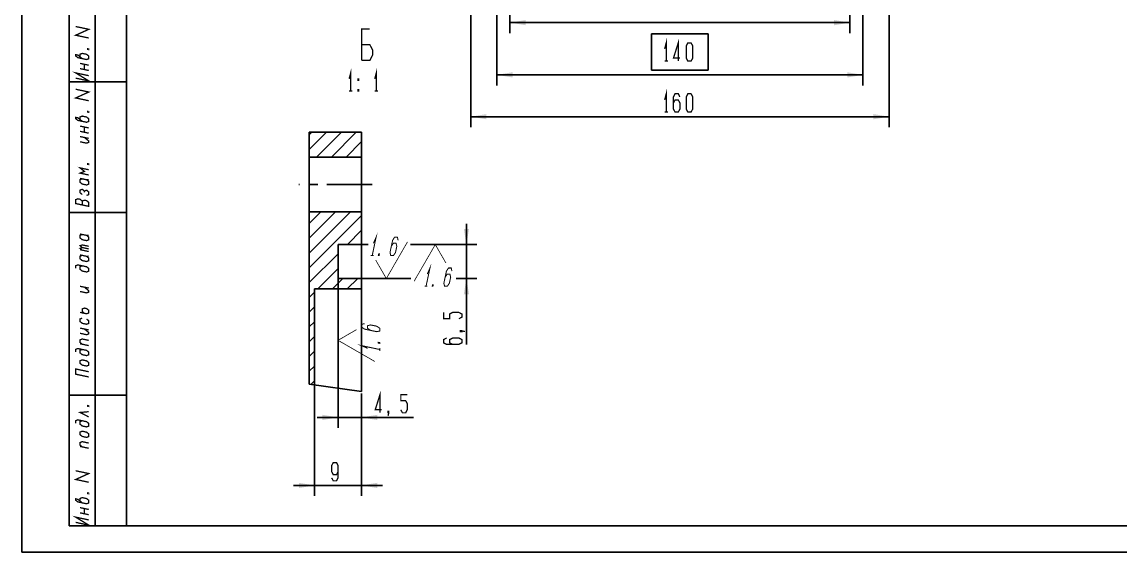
# Model space of a CAD drawing. Header units: millimetres. Extents: x 0 to 420, y 0 to 297.
# Drawn here: x 0 to 210, y 0 to 101.4 of the extents above; entities that cross this region are included whole.
import ezdxf

# ---------------------------------------------------------------- set-up
doc = ezdxf.new("R2010")
doc.units = ezdxf.units.MM
doc.header["$LTSCALE"] = 23.1
doc.linetypes.add('CENTER', pattern=[0.6, 0.375, -0.075, 0.075, -0.075])
doc.layers.get('0').update_dxf_attribs({"linetype": 'CONTINUOUS'})
for name, color, linetype in [('ALL_AXIS', 7, 'CONTINUOUS'), ('ALL_DIMENSIONS', 7, 'CONTINUOUS'), ('ALL_SURF_FIN', 7, 'CONTINUOUS')]:
    doc.layers.add(name, color=color, linetype=linetype)
doc.styles.get("Standard").update_dxf_attribs({"font": 'txt', "width": 0.7})
doc.dimstyles.new('DIMSTYLE_2', dxfattribs={"dimtxt": 3.5, "dimasz": 3, "dimexe": 0.18, "dimexo": 0.0625, "dimgap": 0.09, "dimtad": 1, "dimlfac": 2, "dimdsep": 46, "dimtxsty": 'STANDARD', "dimblk": '_FILLED', "dimblk1": '_FILLED', "dimblk2": '_FILLED', "dimcen": 0.09, "dimadec": 0, "dimazin": 0, "dimtp": 0.5, "dimtm": 0.5, "dimtfac": 1, "dimtofl": 0, "dimtmove": 0, "dimatfit": 3, "dimldrblk": '_FILLED', "dimfxl": 1, "dimtolj": 1, "dimarcsym": 0})
doc.dimstyles.new('DIMSTYLE_3', dxfattribs={"dimtxt": 3.5, "dimasz": 3, "dimexe": 0.18, "dimexo": 0.0625, "dimgap": 0.09, "dimtad": 1, "dimdec": 5, "dimlfac": 2, "dimdsep": 46, "dimtxsty": 'STANDARD', "dimblk": '_FILLED', "dimblk1": '_FILLED', "dimblk2": '_FILLED', "dimcen": 0.09, "dimadec": 0, "dimazin": 0, "dimtp": 0.5, "dimtm": 0.5, "dimtfac": 1, "dimtdec": 5, "dimtofl": 0, "dimtmove": 0, "dimatfit": 3, "dimldrblk": '_FILLED', "dimfxl": 1, "dimtolj": 1, "dimarcsym": 0})
doc.dimstyles.new('DIMSTYLE_6', dxfattribs={"dimtxt": 3.5, "dimasz": 3, "dimexe": 0.18, "dimexo": 0.0625, "dimgap": 0.09, "dimtad": 1, "dimdec": 5, "dimdsep": 46, "dimtxsty": 'STANDARD', "dimblk": '_FILLED', "dimblk1": '_FILLED', "dimblk2": '_FILLED', "dimcen": 0.09, "dimadec": 0, "dimazin": 0, "dimtp": 0.2, "dimtm": 0.2, "dimtfac": 1, "dimtdec": 5, "dimtofl": 0, "dimtmove": 0, "dimatfit": 3, "dimldrblk": '_FILLED', "dimfxl": 1, "dimtolj": 1, "dimarcsym": 0})
doc.dimstyles.new('DIMSTYLE_7', dxfattribs={"dimtxt": 3.5, "dimasz": 3, "dimexe": 0.18, "dimexo": 0.0625, "dimgap": 0.09, "dimtad": 1, "dimdec": 5, "dimdsep": 46, "dimtxsty": 'STANDARD', "dimblk": '_FILLED', "dimblk1": '_FILLED', "dimblk2": '_FILLED', "dimcen": 0.09, "dimadec": 0, "dimazin": 0, "dimtp": 0.1, "dimtm": 0.1, "dimtfac": 1, "dimtdec": 5, "dimtofl": 0, "dimtmove": 0, "dimatfit": 3, "dimldrblk": '_FILLED', "dimfxl": 1, "dimtolj": 1, "dimarcsym": 0})

# ---------------------------------------------------------------- blocks, each defined once
blk = doc.blocks.new('_FILLED')
at = {"color": 0, "linetype": 'ByBlock'}
blk.add_solid([(0, 0), (-1, 0.167), (-1, -0.167)], dxfattribs=at)
blk = doc.blocks.new('*D3')
at = {"layer": 'ALL_DIMENSIONS', "color": 2, "linetype": 'Continuous'}
for p, q in [((85.82, 122.58), (85.82, 81.3)), ((165.82, 121.28), (165.82, 81.3)), ((85.82, 83.3), (125.82, 83.3)), ((165.82, 83.3), (125.82, 83.3))]:
    blk.add_line(p, q, dxfattribs=at)
at = {"layer": 'ALL_DIMENSIONS', "color": 2, "linetype": 'Continuous', "xscale": 3, "yscale": 3, "zscale": 3, "rotation": 180}
blk.add_blockref('_FILLED', (85.82, 83.3), dxfattribs=at)
at = {"layer": 'ALL_DIMENSIONS', "color": 2, "linetype": 'Continuous', "xscale": 3, "yscale": 3, "zscale": 3}
blk.add_blockref('_FILLED', (165.82, 83.3), dxfattribs=at)
blk = doc.blocks.new('*D9')
at = {"layer": 'ALL_DIMENSIONS', "color": 2, "linetype": 'Continuous'}
for p, q in [((90.82, 150.3), (90.82, 89.3)), ((160.82, 149.2), (160.82, 89.3)), ((90.82, 91.3), (125.82, 91.3)), ((160.82, 91.3), (125.82, 91.3))]:
    blk.add_line(p, q, dxfattribs=at)
at = {"layer": 'ALL_DIMENSIONS', "color": 2, "linetype": 'Continuous', "xscale": 3, "yscale": 3, "zscale": 3, "rotation": 180}
blk.add_blockref('_FILLED', (90.82, 91.3), dxfattribs=at)
at = {"layer": 'ALL_DIMENSIONS', "color": 2, "linetype": 'Continuous', "xscale": 3, "yscale": 3, "zscale": 3}
blk.add_blockref('_FILLED', (160.82, 91.3), dxfattribs=at)
blk = doc.blocks.new('*D10')
at = {"layer": 'ALL_DIMENSIONS', "color": 2, "linetype": 'Continuous'}
for p, q in [((93.32, 121.68), (93.32, 99.3)), ((158.32, 121.68), (158.32, 99.3)), ((93.32, 101.3), (125.82, 101.3)), ((158.32, 101.3), (125.82, 101.3))]:
    blk.add_line(p, q, dxfattribs=at)
at = {"layer": 'ALL_DIMENSIONS', "color": 2, "linetype": 'Continuous', "xscale": 3, "yscale": 3, "zscale": 3, "rotation": 180}
blk.add_blockref('_FILLED', (93.32, 101.3), dxfattribs=at)
at = {"layer": 'ALL_DIMENSIONS', "color": 2, "linetype": 'Continuous', "xscale": 3, "yscale": 3, "zscale": 3}
blk.add_blockref('_FILLED', (158.32, 101.3), dxfattribs=at)
blk = doc.blocks.new('*D14')
at = {"layer": 'ALL_DIMENSIONS', "color": 2, "linetype": 'Continuous'}
for p, q in [((55.95, 50.33), (55.95, 10.75)), ((64.95, 30.33), (64.95, 10.75)), ((55.95, 12.75), (51.95, 12.75)), ((51.95, 12.75), (60.45, 12.75)), ((68.95, 12.75), (60.45, 12.75)), ((64.95, 12.75), (68.95, 12.75))]:
    blk.add_line(p, q, dxfattribs=at)
at = {"layer": 'ALL_DIMENSIONS', "color": 2, "linetype": 'Continuous', "xscale": 3, "yscale": 3, "zscale": 3}
blk.add_blockref('_FILLED', (55.95, 12.75), dxfattribs=at)
at = {"layer": 'ALL_DIMENSIONS', "color": 2, "linetype": 'Continuous', "xscale": 3, "yscale": 3, "zscale": 3, "rotation": 180}
blk.add_blockref('_FILLED', (64.95, 12.75), dxfattribs=at)
blk = doc.blocks.new('*D16')
at = {"layer": 'ALL_DIMENSIONS', "color": 2, "linetype": 'Continuous'}
for p, q in [((60.45, 52.33), (60.45, 23.76)), ((64.95, 30.33), (64.95, 23.76)), ((60.45, 25.76), (56.45, 25.76)), ((56.45, 25.76), (62.7, 25.76)), ((74.91, 25.76), (62.7, 25.76)), ((64.95, 25.76), (74.91, 25.76))]:
    blk.add_line(p, q, dxfattribs=at)
at = {"layer": 'ALL_DIMENSIONS', "color": 2, "linetype": 'Continuous', "xscale": 3, "yscale": 3, "zscale": 3}
blk.add_blockref('_FILLED', (60.45, 25.76), dxfattribs=at)
at = {"layer": 'ALL_DIMENSIONS', "color": 2, "linetype": 'Continuous', "xscale": 3, "yscale": 3, "zscale": 3, "rotation": 180}
blk.add_blockref('_FILLED', (64.95, 25.76), dxfattribs=at)
blk = doc.blocks.new('SF4_BL1', base_point=(64.45, 40.08))
at = {"layer": 'ALL_SURF_FIN', "color": 2, "linetype": 'Continuous'}
for points, const_width in [([(60.45, 40.51), (63.98, 42.55)], 0.146), ([(65.52, 43.7), (64.94, 43.56), (64.94, 43.04), (65.52, 42.65), (67.86, 42.16), (68.44, 42.29), (68.44, 42.82), (67.86, 43.21), (66.69, 43.45), (66.11, 43.31), (66.11, 42.79), (66.69, 42.4)], 0.194), ([(60.45, 40.51), (67.46, 36.47)], 0.146), ([(68.44, 40.06), (68.44, 39.93), (68.15, 39.99), (68.15, 40.12), (68.44, 40.06)], 0.194), ([(66.11, 38.98), (64.94, 39.49), (68.44, 38.75)], 0.194), ([(68.44, 38.49), (68.44, 39.01)], 0.194)]:
    blk.add_lwpolyline(points, dxfattribs=dict(at, const_width=const_width))
blk = doc.blocks.new('*D17')
at = {"layer": 'ALL_DIMENSIONS', "color": 2, "linetype": 'Continuous'}
for p, q in [((85, 58.83), (85, 62.83)), ((85, 62.83), (85, 55.58)), ((64.95, 58.83), (66.19, 58.83)), ((74.32, 58.83), (87, 58.83)), ((85, 39.73), (85, 55.58)), ((64.95, 52.33), (74.36, 52.33)), ((83.06, 52.33), (87, 52.33)), ((85, 52.33), (85, 39.73))]:
    blk.add_line(p, q, dxfattribs=at)
at = {"layer": 'ALL_DIMENSIONS', "color": 2, "linetype": 'Continuous', "xscale": 3, "yscale": 3, "zscale": 3}
for p, rotation in [((85, 58.83), 270), ((85, 52.33), 90)]:
    blk.add_blockref('_FILLED', p, dxfattribs=dict(at, rotation=rotation))
blk = doc.blocks.new('SF3_BL2', base_point=(78.62, 54.84))
at = {"layer": 'ALL_SURF_FIN', "color": 2, "linetype": 'Continuous'}
for points, const_width in [([(79.05, 58.83), (75, 51.82)], 0.146), ([(79.05, 58.83), (81.08, 55.31)], 0.146), ([(77.52, 53.18), (78.03, 54.35), (77.28, 50.85)], 0.194), ([(82.23, 53.76), (82.1, 54.35), (81.57, 54.35), (81.18, 53.76), (80.69, 51.43), (80.83, 50.85), (81.35, 50.85), (81.74, 51.43), (81.99, 52.6), (81.85, 53.18), (81.32, 53.18), (80.94, 52.6)], 0.194), ([(77.02, 50.85), (77.55, 50.85)], 0.194), ([(78.6, 50.85), (78.46, 50.85), (78.53, 51.14), (78.66, 51.14), (78.6, 50.85)], 0.194)]:
    blk.add_lwpolyline(points, dxfattribs=dict(at, const_width=const_width))
blk = doc.blocks.new('SF2_BL3', base_point=(70.23, 56.28))
at = {"layer": 'ALL_SURF_FIN', "color": 2, "linetype": 'Continuous'}
for points, const_width in [([(67.22, 59.07), (67.73, 60.24), (66.99, 56.74)], 0.194), ([(69.69, 52.33), (73.73, 59.34)], 0.146), ([(71.94, 59.65), (71.8, 60.24), (71.27, 60.24), (70.89, 59.65), (70.39, 57.32), (70.53, 56.74), (71.05, 56.74), (71.44, 57.32), (71.69, 58.49), (71.55, 59.07), (71.03, 59.07), (70.64, 58.49)], 0.194), ([(66.72, 56.74), (67.25, 56.74)], 0.194), ([(68.3, 56.74), (68.17, 56.74), (68.23, 57.03), (68.36, 57.03), (68.3, 56.74)], 0.194), ([(69.69, 52.33), (67.65, 55.86)], 0.146)]:
    blk.add_lwpolyline(points, dxfattribs=dict(at, const_width=const_width))

msp = doc.modelspace()

# ---------------------------------------------------------------- linework, layer by layer
at = {"color": 7, "linetype": 'Continuous'}
for p, q in [((0, 297), (0, 0)), ((20, 292), (20, 5)), ((9, 5), (9, 150)), ((14, 5), (14, 150)), ((20, 5), (20, 150)), ((9, 90), (20, 90)), ((54.9547222, 32.125022), (54.9547222, 80.331501)), ((54.9547222, 80.331501), (64.9547222, 80.331501)), ((64.9547222, 52.3615303), (64.9547222, 80.331501)), ((64.9547222, 75.581501), (54.9547222, 75.581501)), ((9, 65), (20, 65)), ((64.9547222, 65.081501), (54.9547222, 65.081501)), ((60.4547222, 52.331501), (60.4547222, 58.831501)), ((64.9547222, 58.831501), (60.4547222, 58.831501)), ((60.4547222, 52.331501), (64.9547222, 52.331501)), ((64.9547222, 30.7205576), (64.9547222, 52.331501)), ((55.9547222, 50.331501), (64.9547222, 50.331501)), ((55.9547222, 50.331501), (55.9547222, 31.9845756)), ((54.9547222, 32.125022), (64.9547222, 30.7205576)), ((9, 30), (20, 30)), ((9, 5), (20, 5)), ((415, 5), (20, 5)), ((0, 0), (420, 0))]:
    msp.add_line(p, q, dxfattribs=at)
at = {"color": 2, "linetype": 'Continuous'}
for p, q in [((55.4414471, 80.331501), (54.9547222, 79.8447761)), ((58.2698741, 80.331501), (54.9547222, 77.016346)), ((61.0983012, 80.331501), (56.3483012, 75.581501)), ((63.9267283, 80.331501), (59.1767284, 75.581501)), ((64.9547222, 78.5310707), (62.0051554, 75.581501)), ((64.9547222, 75.7026405), (64.8335827, 75.581501)), ((57.1620098, 65.081501), (54.9547222, 62.8742103)), ((59.9904369, 65.081501), (54.9547222, 60.0457878)), ((62.8188639, 65.081501), (54.9547222, 57.2173576)), ((64.9547222, 64.3889351), (54.9547222, 54.3889351)), ((64.9547222, 61.5605049), (62.2257183, 58.831501)), ((60.4547222, 57.0605049), (54.9547222, 51.5605049)), ((60.4547222, 54.2320747), (56.5541454, 50.331501)), ((61.3825725, 52.331501), (59.3825725, 50.331501)), ((64.2109998, 52.331501), (62.2109995, 50.331501)), ((55.9547222, 49.7320747), (54.9547222, 48.7320747)), ((55.9547222, 46.9036522), (54.9547222, 45.9036522)), ((55.9547222, 44.075222), (54.9547222, 43.075222)), ((55.9547222, 41.2467994), (54.9547222, 40.2467994)), ((55.9547222, 38.4183693), (54.9547222, 37.4183693)), ((55.9547222, 35.5899391), (54.9547222, 34.5899391)), ((55.9547222, 32.7615165), (55.2734618, 32.0802561))]:
    msp.add_line(p, q, dxfattribs=at)
at = {"color": 2, "linetype": 'Continuous', "const_width": 0.25}
for points in [[(12.7779261, 98.3541687), (10.277926, 98.8855518), (12.7779261, 100.0208386), (10.277926, 100.5522217)], [(64.9522412, 94.0725604), (64.9522412, 100.0725696), (66.5272412, 100.0725696)], [(64.9522412, 94.0725604), (66.5272412, 94.0725604), (67.0522412, 95.0725598), (67.0522412, 96.0725592), (66.5272412, 97.0725586), (64.9522412, 97.0725586)], [(11.5279261, 94.4115289), (10.6945927, 95.0886584), (10.277926, 95.1772266), (10.277926, 94.9272235), (10.6945927, 94.5886652), (12.3612594, 94.2343927), (12.7779261, 94.3958276), (12.7779261, 94.8958337), (12.3612594, 95.2344049), (11.5279261, 95.4115283), (11.1112594, 95.2500934), (11.1112594, 94.7501001)], [(12.7779261, 96.2708313), (12.7779261, 96.1458362), (12.5695924, 96.1901202), (12.5695924, 96.3151154), (12.7779261, 96.2708313)], [(11.1112594, 93.5000977), (12.7779261, 93.145838)], [(12.7779261, 92.1458386), (11.1112594, 92.5000983)], [(11.9445927, 92.322962), (11.9445927, 93.3229614)], [(62.5678683, 90.5308997), (62.8741141, 91.6975635), (62.8741141, 88.1975592)], [(67.4678641, 90.5308997), (67.7741162, 91.6975635), (67.7741162, 88.1975592)], [(10.277926, 90.6772229), (12.7779261, 90.145827), (10.277926, 91.6772223), (12.7779261, 91.1458392)], [(64.4053683, 90.2392273), (64.2522391, 90.2392273), (64.2522391, 90.5308997), (64.4053683, 90.5308997), (64.4053683, 90.2392273)], [(12.7779261, 86.3541632), (10.277926, 86.8855591), (12.7779261, 88.0208331), (10.277926, 88.552229)], [(62.5678683, 88.1975592), (63.1803662, 88.1975592)], [(64.4053683, 88.1975592), (64.2522391, 88.1975592), (64.2522391, 88.4892316), (64.4053683, 88.4892316), (64.4053683, 88.1975592)], [(67.4678641, 88.1975592), (68.0803683, 88.1975592)], [(12.7779261, 84.2708386), (12.7779261, 84.1458307), (12.5695924, 84.1901147), (12.5695924, 84.3151099), (12.7779261, 84.2708386)], [(11.5279261, 82.4115234), (10.6945927, 83.0886658), (10.277926, 83.1772211), (10.277926, 82.9272308), (10.6945927, 82.5886597), (12.3612594, 82.2344), (12.7779261, 82.395835), (12.7779261, 82.8958282), (12.3612594, 83.2343994), (11.5279261, 83.4115228), (11.1112594, 83.2500879), (11.1112594, 82.7500946)], [(11.1112594, 81.5000922), (12.7779261, 81.1458325)], [(12.7779261, 80.1458331), (11.1112594, 80.5000928)], [(11.9445927, 80.3229694), (11.9445927, 81.3229687)], [(11.1112594, 79.5000934), (12.7779261, 79.1458337)], [(11.1112594, 78.500094), (12.3612594, 78.2343961), (12.7779261, 78.395831), (12.7779261, 78.645834), (11.9445927, 79.32297)], [(12.7779261, 72.1458316), (11.1112594, 72.5000912), (11.9445927, 72.8229611), (11.1112594, 73.500097), (12.7779261, 73.145831)], [(12.7779261, 74.2708319), (12.7779261, 74.1458304), (12.5695924, 74.1901144), (12.5695924, 74.315116), (12.7779261, 74.2708319)], [(11.1112594, 71.5000919), (12.3612594, 71.2344003), (12.7779261, 71.2708337)], [(11.5279261, 71.4115302), (11.1112594, 71.2500952), (11.1112594, 70.7500955), (11.5279261, 70.4115308), (12.3612594, 70.2344009), (12.7779261, 70.3958359), (12.7779261, 70.8958356), (12.3612594, 71.2344003)], [(12.3612594, 68.2343958), (12.7779261, 68.3958307), (12.7779261, 68.8958304), (12.3612594, 69.2344016), (11.9445927, 69.0729666), (11.5279261, 69.4115314), (11.1112594, 69.2500964), (11.1112594, 68.7500967), (11.5279261, 68.411532)], [(12.7779261, 66.1458353), (12.7779261, 66.8958316), (12.3612594, 67.2343964), (11.9445927, 67.3229645), (11.5279261, 67.1615295), (11.1112594, 67.5000943), (10.6945927, 67.5886624), (10.277926, 67.4272275), (10.277926, 66.6772247), (12.7779261, 66.1458353)], [(11.5279261, 66.4115268), (11.5279261, 67.1615295)], [(11.9445927, 68.8229636), (11.9445927, 69.0729666)], [(11.1112594, 60.8542621), (12.3612594, 60.5885641), (12.7779261, 60.6249976)], [(11.5279261, 58.2656955), (11.1112594, 58.6042603), (11.5279261, 58.7656952), (12.7779261, 58.4999973)], [(11.5279261, 60.765694), (11.1112594, 60.604259), (11.1112594, 60.1042593), (11.5279261, 59.7656946), (12.3612594, 59.5885648), (12.7779261, 59.7499997), (12.7779261, 60.2499994), (12.3612594, 60.5885641)], [(11.5279261, 57.7656958), (11.1112594, 58.1042606), (11.5279261, 58.2656955), (12.7779261, 57.9999976)], [(12.7779261, 57.4999979), (11.1112594, 57.8542639)], [(11.1112594, 56.8542581), (12.3612594, 56.5885666), (12.7779261, 56.625)], [(11.5279261, 56.7656964), (11.1112594, 56.6042615), (11.1112594, 56.1042618), (11.5279261, 55.765697), (12.3612594, 55.5885672), (12.7779261, 55.7500021), (12.7779261, 56.2500018), (12.3612594, 56.5885666)], [(11.5279261, 54.7656976), (11.1112594, 54.6042627), (11.1112594, 54.104263), (11.5279261, 53.7656982), (12.3612594, 53.5885684), (12.7779261, 53.7499969), (12.7779261, 54.2500031), (12.3612594, 54.5885678), (10.6945927, 54.9428275), (10.277926, 54.7813925), (10.277926, 54.2813928)], [(11.1112594, 50.8542618), (12.7779261, 50.5000021)], [(11.1112594, 49.8542624), (12.3612594, 49.5885645), (12.7779261, 49.7499994), (12.7779261, 50.0000024), (11.9445927, 50.677132)], [(11.1112594, 45.8542584), (12.3612594, 45.5885669), (12.7779261, 45.7500018), (12.7779261, 46.2500015), (12.3612594, 46.5885663), (11.9445927, 46.677128), (11.5279261, 46.5156931), (11.5279261, 46.0156934), (11.9445927, 45.6771286)], [(11.5279261, 44.7656973), (11.1112594, 44.6042624), (11.1112594, 44.1042627), (11.5279261, 43.7656979), (12.3612594, 43.5885681), (12.7779261, 43.7500031), (12.7779261, 44.2500027), (12.3612594, 44.5885675)], [(11.1112594, 42.8542603), (12.7779261, 42.5000006)], [(11.1112594, 41.8542609), (12.3612594, 41.5885629), (12.7779261, 41.7499979), (12.7779261, 42.0000009), (11.9445927, 42.6771304)], [(11.5279261, 39.765694), (11.1112594, 40.1042587), (11.1112594, 40.6042584), (11.5279261, 40.7656934), (12.7779261, 40.5000018)], [(12.7779261, 39.5000024), (11.1112594, 39.8542621)], [(11.5279261, 38.7656946), (11.1112594, 38.6042596), (11.1112594, 38.1042599), (11.5279261, 37.7656952), (12.3612594, 37.5885654), (12.7779261, 37.7500003), (12.7779261, 38.25), (12.3612594, 38.5885648), (10.6945927, 38.9428244), (10.277926, 38.7813895), (10.277926, 38.2813898)], [(12.3612594, 35.5885666), (12.7779261, 35.7500015), (12.7779261, 36.2500012), (12.3612594, 36.588566), (11.5279261, 36.7656958), (11.1112594, 36.6042609), (11.1112594, 36.1042612), (11.5279261, 35.7656964), (12.3612594, 35.5885666)], [(12.7779261, 33.4999997), (10.277926, 34.0313892), (10.277926, 35.0313885), (12.7779261, 34.4999991)], [(12.7779261, 27.9791684), (12.7779261, 27.8541669), (12.5695924, 27.8984509), (12.5695924, 28.0234525), (12.7779261, 27.9791684)], [(11.5279261, 25.1198602), (11.1112594, 24.9584285), (11.1112594, 24.4584288), (11.5279261, 24.1198608), (12.3612594, 23.942731), (12.7779261, 24.104166), (12.7779261, 24.6041656), (12.3612594, 24.9427304), (10.6945927, 25.2969901), (10.277926, 25.1355551), (10.277926, 24.6355586)], [(12.7779261, 25.8541681), (11.1112594, 26.7084274), (12.7779261, 26.8541675)], [(12.3612594, 21.9427322), (12.7779261, 22.1041672), (12.7779261, 22.6041669), (12.3612594, 22.9427316), (11.5279261, 23.1198615), (11.1112594, 22.9584265), (11.1112594, 22.4584268), (11.5279261, 22.1198621), (12.3612594, 21.9427322)], [(11.5279261, 20.1198633), (11.1112594, 20.458428), (11.1112594, 20.9584277), (11.5279261, 21.1198627), (12.7779261, 20.8541679)], [(12.7779261, 19.8541653), (11.1112594, 20.2084282)], [(12.7779261, 13.3541661), (10.277926, 13.8855588), (12.7779261, 15.0208328), (10.277926, 15.5522255)], [(11.5279261, 9.4115295), (10.6945927, 10.0886591), (10.277926, 10.177224), (10.277926, 9.9272241), (10.6945927, 9.5886594), (12.3612594, 9.2343997), (12.7779261, 9.3958347), (12.7779261, 9.8958344), (12.3612594, 10.2343991), (11.5279261, 10.4115289), (11.1112594, 10.250094), (11.1112594, 9.7500943)], [(12.7779261, 11.2708319), (12.7779261, 11.1458336), (12.5695924, 11.1901144), (12.5695924, 11.315116), (12.7779261, 11.2708319)], [(11.1112594, 8.5000951), (12.7779261, 8.1458322)], [(11.9445927, 7.3229626), (11.9445927, 8.3229652)], [(10.277926, 5.6772235), (12.7779261, 5.145834), (10.277926, 6.6772261), (12.7779261, 6.1458334)], [(12.7779261, 7.1458328), (11.1112594, 7.5000957)]]:
    msp.add_lwpolyline(points, dxfattribs=at)
at = {"layer": 'ALL_AXIS', "color": 7, "linetype": 'CENTER'}
msp.add_line((66.9547222, 70.331501), (52.9547222, 70.331501), dxfattribs=at)
at = {"layer": 'ALL_DIMENSIONS', "color": 2, "linetype": 'Continuous'}
for p, q in [((120.3954978, 99.1790211), (131.2454978, 99.1790211)), ((120.3954978, 92.1790211), (120.3954978, 99.1790211)), ((131.2454978, 99.1790211), (131.2454978, 92.1790211)), ((131.2454978, 92.1790211), (120.3954978, 92.1790211))]:
    msp.add_line(p, q, dxfattribs=at)
at = {"layer": 'ALL_DIMENSIONS', "color": 2, "linetype": 'Continuous', "const_width": 0.25}
for points in [[(122.9111261, 96.262359), (123.2173718, 97.4290228), (123.2173718, 93.9290186)], [(125.5142468, 93.9290186), (125.5142468, 97.4290228), (124.5954968, 94.5123505), (125.8204926, 94.5123505)], [(127.3517468, 93.9290186), (127.0455011, 94.5123505), (127.0455011, 96.8456909), (127.3517468, 97.4290228), (127.9642511, 97.4290228), (128.2704968, 96.8456909), (128.2704968, 94.5123505), (127.9642511, 93.9290186), (127.3517468, 93.9290186)], [(122.9111261, 93.9290186), (123.5236176, 93.9290186)], [(122.9111261, 86.5123553), (123.2173718, 87.6790192), (123.2173718, 84.1790149)], [(125.8204926, 87.0956873), (125.5142468, 87.6790192), (124.9017426, 87.6790192), (124.5954968, 87.0956873), (124.5954968, 84.7623596), (124.9017426, 84.1790149), (125.5142468, 84.1790149), (125.8204926, 84.7623596), (125.8204926, 85.9290234), (125.5142468, 86.5123553), (124.9017426, 86.5123553), (124.5954968, 85.9290234)], [(127.3517468, 84.1790149), (127.0455011, 84.7623596), (127.0455011, 87.0956873), (127.3517468, 87.6790192), (127.9642511, 87.6790192), (128.2704968, 87.0956873), (128.2704968, 84.7623596), (127.9642511, 84.1790149), (127.3517468, 84.1790149)], [(122.9111261, 84.1790149), (123.5236176, 84.1790149)], [(83.5445663, 44.6314609), (84.1278983, 44.9377066), (84.1278983, 45.5502109), (83.5445663, 45.8564566), (82.3778961, 45.8564566), (81.7945642, 45.5502109), (81.7945642, 44.6314609), (80.627894, 44.6314609), (80.627894, 45.8564566)], [(84.1278983, 42.3345859), (84.1278983, 42.1814566), (83.8362323, 42.1814566), (83.8362323, 42.3345859), (84.1278983, 42.3345859), (84.7112302, 42.1814566)], [(81.2112323, 40.9564609), (80.627894, 40.6502087), (80.627894, 40.0377109), (81.2112323, 39.7314587), (83.5445663, 39.7314587), (84.1278983, 40.0377109), (84.1278983, 40.6502087), (83.5445663, 40.9564609), (82.3778961, 40.9564609), (81.7945642, 40.6502087), (81.7945642, 40.0377109), (82.3778961, 39.7314587)], [(68.4768164, 26.6376691), (68.4768164, 30.1376669), (67.5580664, 27.221001), (68.7830621, 27.221001)], [(72.4580621, 27.221001), (72.7643143, 26.6376691), (73.3768121, 26.6376691), (73.6830643, 27.221001), (73.6830643, 28.3876648), (73.3768121, 28.9709967), (72.4580621, 28.9709967), (72.4580621, 30.1376669), (73.6830643, 30.1376669)], [(70.1611871, 26.6376691), (70.0080643, 26.6376691), (70.0080643, 26.929335), (70.1611871, 26.929335), (70.1611871, 26.6376691), (70.0080643, 26.0543307)], [(59.229722, 14.2109248), (59.5359741, 13.6275897), (60.148472, 13.6275897), (60.4547241, 14.2109248), (60.4547241, 16.5442589), (60.148472, 17.1275908), (59.5359741, 17.1275908), (59.229722, 16.5442589), (59.229722, 15.3775919), (59.5359741, 14.7942567), (60.148472, 14.7942567), (60.4547241, 15.3775919)]]:
    msp.add_lwpolyline(points, dxfattribs=at)

# ---------------------------------------------------------------- block references
at = {"layer": 'ALL_SURF_FIN', "color": 2, "linetype": 'Continuous'}
for name, p in [('SF2_BL3', (70.2273862, 56.2848189)), ('SF3_BL2', (78.6173261, 54.8390874)), ('SF4_BL1', (64.447136, 40.0839687))]:
    msp.add_blockref(name, p, dxfattribs=at)

# ---------------------------------------------------------------- dimensions: what is measured, and where the dimension line sits
at = {"layer": 'ALL_DIMENSIONS', "color": 2, "linetype": 'Continuous'}
for base, p1, p2, angle, dimstyle, picture, middle in [((90.8204978, 91.3040211), (160.8204978, 149.1966872), (90.8204978, 150.3047177), 180, 'DIMSTYLE_3', '*D9', (122.1454978, 93.9290211)), ((85.002897, 58.831501), (64.9547222, 52.331501), (64.9547222, 58.831501), 90, 'DIMSTYLE_6', '*D17', (84.127897, 39.731459))]:
    dim = msp.add_linear_dim(base=base, p1=p1, p2=p2, angle=angle, dimstyle=dimstyle, dxfattribs=at)
    dim.commit()
    dim.dimension.update_dxf_attribs({"geometry": picture, "text_midpoint": middle, "dimtype": 160})
for base, p1, p2, dimstyle, picture, middle in [((165.8204978, 83.3040211), (85.8204978, 122.5831788), (165.8204978, 121.2847055), 'DIMSTYLE_2', '*D3', (122.1454978, 84.1790211)), ((158.3204978, 101.3040211), (93.3204978, 121.6790211), (158.3204978, 121.6790211), 'DIMSTYLE_3', '*D10', (122.1454978, 103.9290211)), ((64.9547222, 25.7626662), (60.4547222, 52.331501), (64.9547222, 30.331501), 'DIMSTYLE_7', '*D16', (67.5580643, 26.6376662)), ((64.9547222, 12.7525912), (55.9547222, 50.331501), (64.9547222, 30.331501), 'DIMSTYLE_6', '*D14', (59.2297222, 13.6275912))]:
    dim = msp.add_linear_dim(base=base, p1=p1, p2=p2, dimstyle=dimstyle, dxfattribs=at)
    dim.commit()
    dim.dimension.update_dxf_attribs({"geometry": picture, "text_midpoint": middle, "dimtype": 160})

doc.saveas('drawing.dxf')
